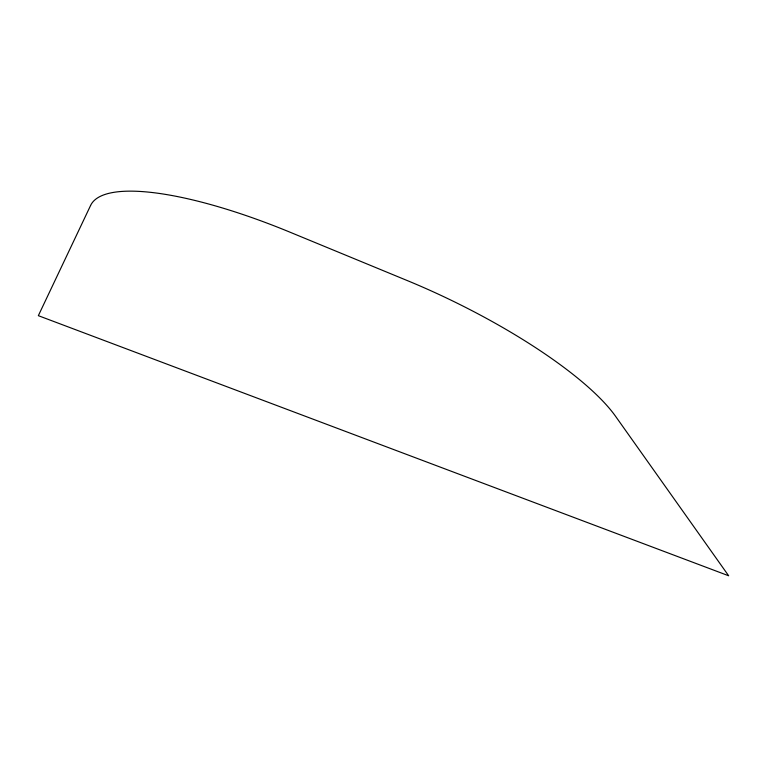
<?xml version="1.0" encoding="UTF-8"?>
<svg xmlns="http://www.w3.org/2000/svg" width="767" height="767" viewBox="0 0 767 767"><rect width="100%" height="100%" fill="white"/><g stroke="black" fill="none" stroke-linecap="round" stroke-linejoin="round"><path stroke-width="1.15" d="M90.564 205.537L38.35 315.668L728.65 575.768L615.748 416.558A214.444 55.579 26.2 0 0 407.43 280.636L290.214 232.276A220.925 58.752 24.4 0 0 90.564 205.537"/></g></svg>
